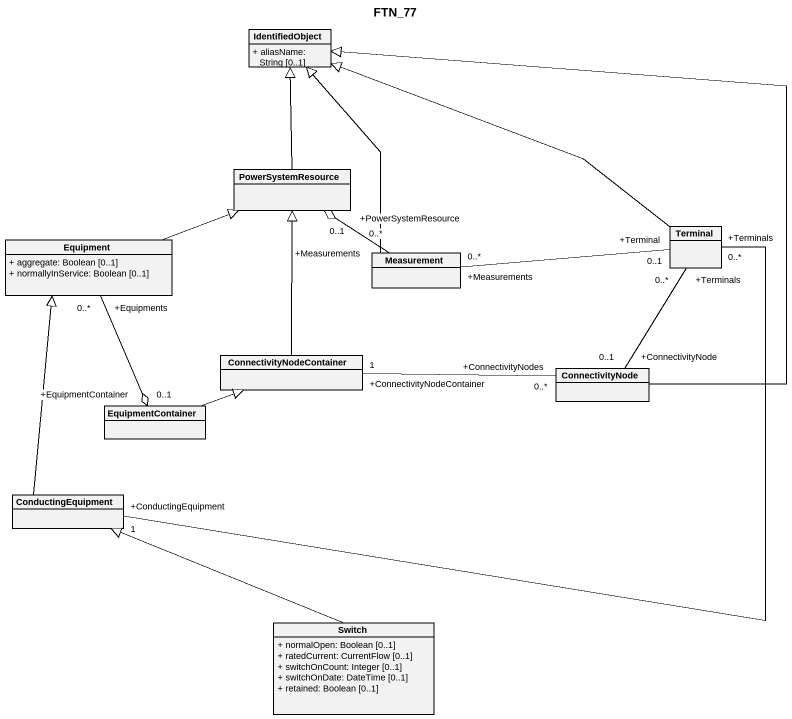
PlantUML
@startuml
title FTN_77
hide circle
hide empty members
skinparam classAttributeIconSize 0
class IdentifiedObject {
  + aliasName: String [0..1]
}
class PowerSystemResource
class Terminal
class Equipment {
  + aggregate: Boolean [0..1]
  + normallyInService: Boolean [0..1]
}
class Measurement
class ConnectivityNodeContainer
class ConnectivityNode
class EquipmentContainer
class ConductingEquipment
class Switch {
  + normalOpen: Boolean [0..1]
  + ratedCurrent: CurrentFlow [0..1]
  + switchOnCount: Integer [0..1]
  + switchOnDate: DateTime [0..1]
  + retained: Boolean [0..1]
}
PowerSystemResource -up-|> IdentifiedObject
PowerSystemResource "+PowerSystemResource\n0..1" o-- "+Measurements\n0..*" Measurement
Terminal -left-|> IdentifiedObject
Terminal "+Terminals\n0..*" -- "+ConnectivityNode\n0..1" ConnectivityNode
Terminal "+Terminals\n0..*" -left- "+ConductingEquipment\n1" ConductingEquipment
Equipment -right-|> PowerSystemResource
Measurement -up-|> IdentifiedObject
Measurement "+Measurements\n0..*" -right- "+Terminal\n0..1" Terminal
ConnectivityNodeContainer -up-|> PowerSystemResource
ConnectivityNode -up-|> IdentifiedObject
ConnectivityNode "+ConnectivityNodes\n0..*" -left- "+ConnectivityNodeContainer\n1" ConnectivityNodeContainer
EquipmentContainer "+EquipmentContainer\n0..1" o-up- "+Equipments\n0..*" Equipment
EquipmentContainer -right-|> ConnectivityNodeContainer
ConductingEquipment -up-|> Equipment
Switch -left-|> ConductingEquipment
@enduml
